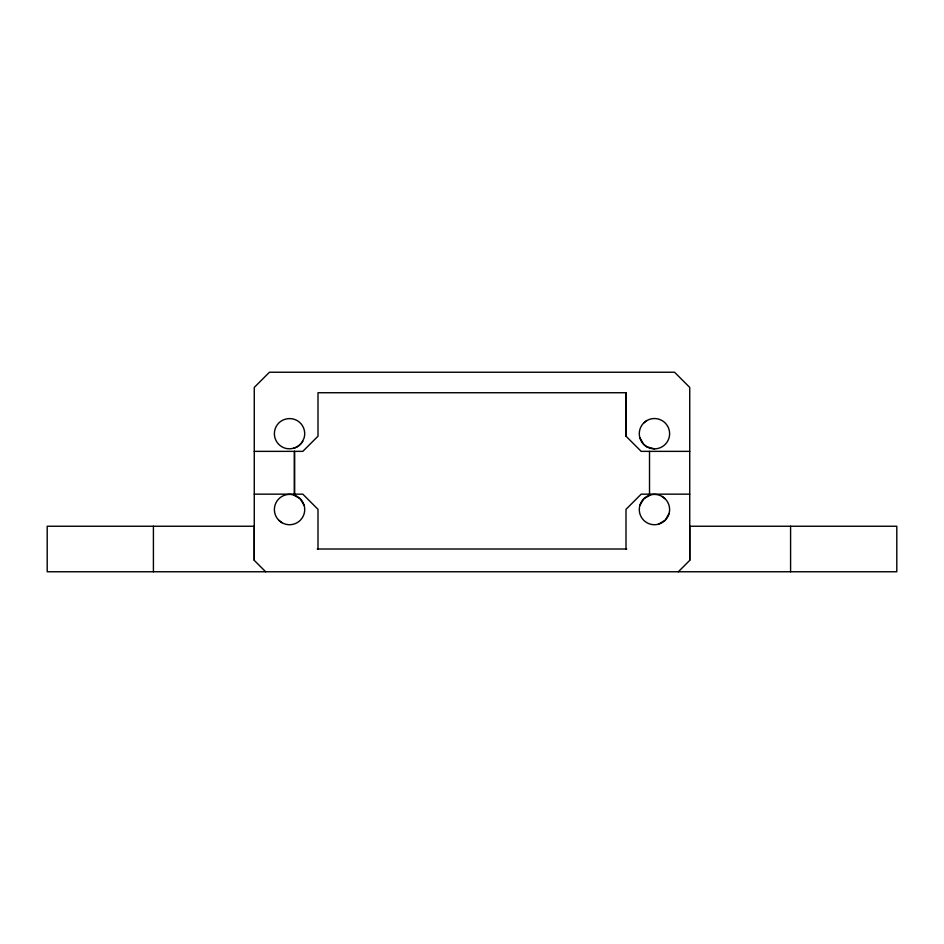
<?xml version="1.0" encoding="UTF-8"?>
<svg xmlns="http://www.w3.org/2000/svg" width="944" height="944" viewBox="0 0 944 944"><rect width="100%" height="100%" fill="white"/><g stroke="black" fill="none" stroke-linecap="round" stroke-linejoin="round"><path stroke-width="1.42" d="M265.653 571.757L254.266 560.382L254.266 526.245L47.2 526.245L47.2 571.757L896.8 571.757L896.8 526.245L689.734 526.245L689.734 560.382L678.347 571.757M317.998 549.007L317.998 509.335L302.823 494.16L254.266 494.16M689.734 451.362L641.177 451.362L626.002 436.187L626.002 392.728L317.998 392.728L317.998 436.187L302.823 451.362L254.266 451.362M689.734 560.382L689.734 387.418L674.559 372.243L269.441 372.243L254.266 387.418L254.266 560.382M302.682 441.273L304.204 437.615A15.175 15.175 0 0 0 297.136 420.552C291.307 417.224 283.589 418.239 278.822 422.959A15.175 15.175 0 0 0 281.961 446.831C288.97 450.937 298.67 448.329 302.682 441.273A15.175 15.175 0 0 1 293.478 448.341M639.796 505.63L643.725 498.821L650.522 494.904A15.175 15.175 0 0 1 669.107 513.477L665.19 520.274L658.381 524.203M643.725 422.959L646.864 420.552A15.175 15.175 0 0 1 669.626 433.685A15.175 15.175 0 0 1 646.864 446.831L643.725 444.412L639.796 437.615M689.734 494.16L641.177 494.16L626.002 509.335L626.002 549.007M317.243 549.007L626.757 549.007M654.452 448.86L646.864 446.831A15.175 15.175 0 0 1 646.864 420.552M293.478 494.904L300.275 498.821L304.204 505.63M662.039 496.414L665.178 498.821M278.81 520.274L281.961 522.693A15.175 15.175 0 0 0 304.723 509.559A15.175 15.175 0 0 0 281.961 496.414A15.175 15.175 0 0 0 281.961 522.693M790.588 526.245L790.588 571.757M649.519 451.35L649.519 494.16M626.002 392.728L626.002 436.187M153.412 526.245L153.412 571.757M669.107 513.477A15.175 15.175 0 0 1 643.725 520.286A15.175 15.175 0 0 1 650.522 494.904M294.481 451.35L294.481 494.16L294.481 451.35"/></g></svg>
